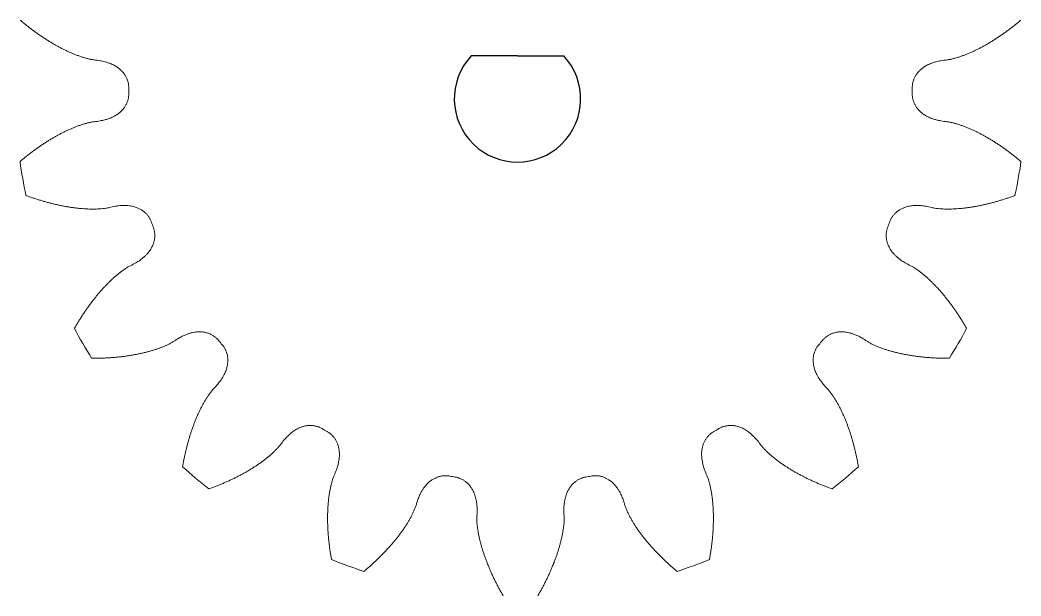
# Model space of a CAD drawing. Header units: millimetres. Extents: x -258 to 255, y -29 to 158.
# Drawn here: x 43.65 to 83.25, y 80.72 to 103.5 of the extents above; entities that cross this region are included whole.
import ezdxf

# ---------------------------------------------------------------- set-up
doc = ezdxf.new("R2010")
doc.units = ezdxf.units.MM
doc.linetypes.add('K5LT_BASIC', pattern=[0])
doc.layers.get('0').update_dxf_attribs({"lineweight": 25, "true_color": 0xffffff})
doc.layers.add('Системный слой', color=7, linetype='Continuous', true_color=0xffffff)

msp = doc.modelspace()

# ---------------------------------------------------------------- linework, layer by layer
for q in [(61.497, 102.084), (65.163, 102.084)]:
    msp.add_line((63.33, 102.084), q)
msp.add_arc((63.33, 100.384), 2.5, 137.1564, 42.8436)
at = {"layer": 'Системный слой', "color": 0, "linetype": 'K5LT_BASIC', "lineweight": 9}
for radius, start, end in [(15.5, 179.5903, 180.4097), (15.5, 359.5903, 0.4097), (20, 188.0472, 191.9528), (20, 348.0472, 351.9528), (15.5, 199.5903, 200.4097), (15.5, 339.5903, 340.4097), (20, 208.0472, 211.9528), (20, 328.0472, 331.9528), (15.5, 219.5903, 220.4097), (15.5, 319.5903, 320.4097), (15.5, 239.5903, 240.4097), (15.5, 299.5903, 300.4097), (20, 228.0472, 231.9528), (20, 308.0472, 311.9528), (15.5, 259.5903, 260.4097), (15.5, 279.5903, 280.4097), (20, 248.0472, 251.9528), (20, 288.0472, 291.9528)]:
    msp.add_arc((63.449, 100.705), radius, start, end, dxfattribs=at)
for points in [[(46.576, 101.928), (46.534, 101.933), (46.491, 101.94), (46.449, 101.948), (46.407, 101.956), (46.364, 101.967), (46.322, 101.977), (46.28, 101.988), (46.238, 101.999), (46.196, 102.012), (46.154, 102.024), (46.112, 102.038), (46.07, 102.051), (46.028, 102.065), (45.987, 102.08), (45.945, 102.095), (45.903, 102.111), (45.861, 102.127), (45.82, 102.143), (45.778, 102.16), (45.737, 102.177), (45.695, 102.194), (45.654, 102.212), (45.612, 102.23), (45.571, 102.249), (45.53, 102.268), (45.488, 102.287), (45.447, 102.307), (45.406, 102.327), (45.365, 102.347), (45.324, 102.368), (45.283, 102.389), (45.242, 102.411), (45.201, 102.432), (45.16, 102.454), (45.119, 102.477), (45.078, 102.499), (45.037, 102.522), (44.996, 102.545), (44.956, 102.569), (44.915, 102.593), (44.875, 102.617), (44.834, 102.641), (44.794, 102.666), (44.753, 102.691), (44.713, 102.717), (44.673, 102.742), (44.632, 102.768), (44.592, 102.794), (44.552, 102.821), (44.512, 102.847), (44.472, 102.875), (44.432, 102.902), (44.392, 102.929), (44.352, 102.957), (44.312, 102.985), (44.273, 103.014), (44.233, 103.043), (44.194, 103.071), (44.154, 103.101), (44.115, 103.13), (44.075, 103.16), (44.036, 103.19), (43.997, 103.22), (43.957, 103.251), (43.918, 103.282), (43.879, 103.313), (43.84, 103.344), (43.801, 103.376), (43.762, 103.408), (43.724, 103.44), (43.685, 103.472), (43.646, 103.505)], [(80.322, 101.928), (80.365, 101.933), (80.408, 101.94), (80.45, 101.948), (80.492, 101.956), (80.534, 101.967), (80.576, 101.977), (80.619, 101.988), (80.661, 101.999), (80.703, 102.012), (80.745, 102.024), (80.787, 102.038), (80.828, 102.051), (80.87, 102.065), (80.912, 102.08), (80.954, 102.095), (80.996, 102.111), (81.037, 102.127), (81.079, 102.143), (81.121, 102.16), (81.162, 102.177), (81.203, 102.194), (81.245, 102.212), (81.286, 102.23), (81.328, 102.249), (81.369, 102.268), (81.41, 102.287), (81.452, 102.307), (81.493, 102.327), (81.534, 102.347), (81.575, 102.368), (81.616, 102.389), (81.657, 102.411), (81.698, 102.432), (81.739, 102.454), (81.78, 102.477), (81.821, 102.499), (81.862, 102.522), (81.902, 102.545), (81.943, 102.569), (81.984, 102.593), (82.024, 102.617), (82.064, 102.641), (82.105, 102.666), (82.145, 102.691), (82.186, 102.717), (82.226, 102.742), (82.266, 102.768), (82.306, 102.794), (82.347, 102.821), (82.387, 102.847), (82.427, 102.875), (82.467, 102.902), (82.507, 102.929), (82.546, 102.957), (82.586, 102.985), (82.626, 103.014), (82.665, 103.043), (82.705, 103.071), (82.745, 103.101), (82.784, 103.13), (82.824, 103.16), (82.863, 103.19), (82.902, 103.22), (82.941, 103.251), (82.981, 103.282), (83.019, 103.313), (83.059, 103.344), (83.098, 103.376), (83.136, 103.408), (83.175, 103.44), (83.214, 103.472), (83.252, 103.505)], [(46.576, 101.928), (46.657, 101.921), (46.738, 101.91), (46.817, 101.896), (46.877, 101.885), (46.937, 101.872), (46.996, 101.856), (47.043, 101.844), (47.09, 101.83), (47.136, 101.814), (47.174, 101.801), (47.212, 101.786), (47.249, 101.77), (47.28, 101.757), (47.312, 101.742), (47.343, 101.727), (47.37, 101.713), (47.397, 101.698), (47.423, 101.682), (47.447, 101.668), (47.47, 101.654), (47.493, 101.638), (47.514, 101.624), (47.534, 101.609), (47.554, 101.593), (47.573, 101.579), (47.591, 101.564), (47.609, 101.548), (47.625, 101.534), (47.642, 101.518), (47.657, 101.503), (47.672, 101.488), (47.687, 101.472), (47.701, 101.457), (47.715, 101.442), (47.728, 101.426), (47.74, 101.41), (47.753, 101.395), (47.764, 101.379), (47.776, 101.363), (47.787, 101.347), (47.797, 101.331), (47.807, 101.315), (47.817, 101.299), (47.827, 101.283), (47.835, 101.267), (47.844, 101.251), (47.852, 101.235), (47.86, 101.218), (47.868, 101.202), (47.875, 101.186), (47.882, 101.169), (47.888, 101.153), (47.895, 101.136), (47.9, 101.119), (47.906, 101.103), (47.911, 101.086), (47.916, 101.069), (47.92, 101.053), (47.925, 101.036), (47.928, 101.019), (47.932, 101.002), (47.935, 100.985), (47.938, 100.968), (47.941, 100.952), (47.943, 100.935), (47.945, 100.918), (47.947, 100.901), (47.948, 100.884), (47.949, 100.867), (47.95, 100.85), (47.95, 100.833), (47.95, 100.816)], [(80.322, 101.928), (80.241, 101.921), (80.161, 101.91), (80.081, 101.896), (80.021, 101.885), (79.961, 101.872), (79.902, 101.856), (79.856, 101.844), (79.809, 101.83), (79.763, 101.814), (79.725, 101.801), (79.687, 101.786), (79.65, 101.77), (79.618, 101.757), (79.587, 101.742), (79.556, 101.727), (79.529, 101.713), (79.502, 101.698), (79.476, 101.682), (79.452, 101.668), (79.429, 101.654), (79.406, 101.638), (79.385, 101.624), (79.364, 101.609), (79.345, 101.593), (79.326, 101.579), (79.308, 101.564), (79.29, 101.548), (79.273, 101.534), (79.257, 101.518), (79.241, 101.503), (79.226, 101.488), (79.212, 101.472), (79.198, 101.457), (79.184, 101.442), (79.171, 101.426), (79.158, 101.41), (79.146, 101.395), (79.134, 101.379), (79.123, 101.363), (79.112, 101.347), (79.101, 101.331), (79.091, 101.315), (79.082, 101.299), (79.072, 101.283), (79.063, 101.267), (79.055, 101.251), (79.046, 101.235), (79.039, 101.218), (79.031, 101.202), (79.024, 101.186), (79.017, 101.169), (79.01, 101.153), (79.004, 101.136), (78.998, 101.119), (78.993, 101.103), (78.988, 101.086), (78.983, 101.069), (78.978, 101.053), (78.974, 101.036), (78.97, 101.019), (78.967, 101.002), (78.963, 100.985), (78.961, 100.968), (78.958, 100.952), (78.956, 100.935), (78.954, 100.918), (78.952, 100.901), (78.951, 100.884), (78.95, 100.867), (78.949, 100.85), (78.949, 100.833), (78.949, 100.816)], [(46.576, 99.482), (46.657, 99.489), (46.738, 99.499), (46.817, 99.514), (46.877, 99.525), (46.937, 99.538), (46.996, 99.554), (47.043, 99.566), (47.09, 99.58), (47.136, 99.596), (47.174, 99.609), (47.212, 99.623), (47.249, 99.639), (47.28, 99.653), (47.312, 99.667), (47.343, 99.683), (47.37, 99.697), (47.397, 99.712), (47.423, 99.727), (47.447, 99.741), (47.47, 99.756), (47.493, 99.772), (47.514, 99.786), (47.534, 99.801), (47.554, 99.816), (47.573, 99.831), (47.591, 99.846), (47.609, 99.862), (47.625, 99.876), (47.642, 99.891), (47.657, 99.907), (47.672, 99.922), (47.687, 99.937), (47.701, 99.953), (47.715, 99.968), (47.728, 99.984), (47.74, 100), (47.753, 100.015), (47.764, 100.031), (47.776, 100.047), (47.787, 100.062), (47.797, 100.078), (47.807, 100.094), (47.817, 100.11), (47.827, 100.126), (47.835, 100.143), (47.844, 100.159), (47.852, 100.175), (47.86, 100.191), (47.868, 100.208), (47.875, 100.224), (47.882, 100.241), (47.888, 100.257), (47.895, 100.274), (47.9, 100.29), (47.906, 100.307), (47.911, 100.324), (47.916, 100.34), (47.92, 100.357), (47.925, 100.374), (47.928, 100.391), (47.932, 100.407), (47.935, 100.424), (47.938, 100.441), (47.941, 100.458), (47.943, 100.475), (47.945, 100.492), (47.947, 100.509), (47.948, 100.526), (47.949, 100.543), (47.95, 100.56), (47.95, 100.577), (47.95, 100.594)], [(80.322, 99.482), (80.241, 99.489), (80.161, 99.499), (80.081, 99.514), (80.021, 99.525), (79.961, 99.538), (79.902, 99.554), (79.856, 99.566), (79.809, 99.58), (79.763, 99.596), (79.725, 99.609), (79.687, 99.623), (79.65, 99.639), (79.618, 99.653), (79.587, 99.667), (79.556, 99.683), (79.529, 99.697), (79.502, 99.712), (79.476, 99.727), (79.452, 99.741), (79.429, 99.756), (79.406, 99.772), (79.385, 99.786), (79.364, 99.801), (79.345, 99.816), (79.326, 99.831), (79.308, 99.846), (79.29, 99.862), (79.273, 99.876), (79.257, 99.891), (79.241, 99.907), (79.226, 99.922), (79.212, 99.937), (79.198, 99.953), (79.184, 99.968), (79.171, 99.984), (79.158, 100), (79.146, 100.015), (79.134, 100.031), (79.123, 100.047), (79.112, 100.062), (79.101, 100.078), (79.091, 100.094), (79.082, 100.11), (79.072, 100.126), (79.063, 100.143), (79.055, 100.159), (79.046, 100.175), (79.039, 100.191), (79.031, 100.208), (79.024, 100.224), (79.017, 100.241), (79.01, 100.257), (79.004, 100.274), (78.998, 100.29), (78.993, 100.307), (78.988, 100.324), (78.983, 100.34), (78.978, 100.357), (78.974, 100.374), (78.97, 100.391), (78.967, 100.407), (78.963, 100.424), (78.961, 100.441), (78.958, 100.458), (78.956, 100.475), (78.954, 100.492), (78.952, 100.509), (78.951, 100.526), (78.95, 100.543), (78.949, 100.56), (78.949, 100.577), (78.949, 100.594)], [(46.576, 99.482), (46.534, 99.476), (46.491, 99.47), (46.449, 99.462), (46.407, 99.453), (46.364, 99.443), (46.322, 99.433), (46.28, 99.422), (46.238, 99.41), (46.196, 99.398), (46.154, 99.386), (46.112, 99.372), (46.07, 99.358), (46.028, 99.344), (45.987, 99.33), (45.945, 99.314), (45.903, 99.299), (45.861, 99.283), (45.82, 99.267), (45.778, 99.25), (45.737, 99.233), (45.695, 99.215), (45.654, 99.198), (45.612, 99.179), (45.571, 99.161), (45.53, 99.142), (45.488, 99.122), (45.447, 99.103), (45.406, 99.083), (45.365, 99.062), (45.324, 99.042), (45.283, 99.021), (45.242, 98.999), (45.201, 98.977), (45.16, 98.956), (45.119, 98.933), (45.078, 98.911), (45.037, 98.888), (44.996, 98.864), (44.956, 98.841), (44.915, 98.817), (44.875, 98.793), (44.834, 98.768), (44.794, 98.744), (44.753, 98.719), (44.713, 98.693), (44.673, 98.668), (44.632, 98.642), (44.592, 98.616), (44.552, 98.589), (44.512, 98.562), (44.472, 98.535), (44.432, 98.508), (44.392, 98.48), (44.352, 98.452), (44.312, 98.424), (44.273, 98.396), (44.233, 98.367), (44.194, 98.338), (44.154, 98.309), (44.115, 98.28), (44.075, 98.25), (44.036, 98.22), (43.997, 98.189), (43.957, 98.159), (43.918, 98.128), (43.879, 98.097), (43.84, 98.066), (43.801, 98.034), (43.762, 98.002), (43.724, 97.97), (43.685, 97.938), (43.646, 97.905)], [(80.322, 99.482), (80.365, 99.476), (80.408, 99.47), (80.45, 99.462), (80.492, 99.453), (80.534, 99.443), (80.576, 99.433), (80.619, 99.422), (80.661, 99.41), (80.703, 99.398), (80.745, 99.386), (80.787, 99.372), (80.828, 99.358), (80.87, 99.344), (80.912, 99.33), (80.954, 99.314), (80.996, 99.299), (81.037, 99.283), (81.079, 99.267), (81.121, 99.25), (81.162, 99.233), (81.203, 99.215), (81.245, 99.198), (81.286, 99.179), (81.328, 99.161), (81.369, 99.142), (81.41, 99.122), (81.452, 99.103), (81.493, 99.083), (81.534, 99.062), (81.575, 99.042), (81.616, 99.021), (81.657, 98.999), (81.698, 98.977), (81.739, 98.956), (81.78, 98.933), (81.821, 98.911), (81.862, 98.888), (81.902, 98.864), (81.943, 98.841), (81.984, 98.817), (82.024, 98.793), (82.064, 98.768), (82.105, 98.744), (82.145, 98.719), (82.186, 98.693), (82.226, 98.668), (82.266, 98.642), (82.306, 98.616), (82.347, 98.589), (82.387, 98.562), (82.427, 98.535), (82.467, 98.508), (82.507, 98.48), (82.546, 98.452), (82.586, 98.424), (82.626, 98.396), (82.665, 98.367), (82.705, 98.338), (82.745, 98.309), (82.784, 98.28), (82.824, 98.25), (82.863, 98.22), (82.902, 98.189), (82.941, 98.159), (82.981, 98.128), (83.019, 98.097), (83.059, 98.066), (83.098, 98.034), (83.136, 98.002), (83.175, 97.97), (83.214, 97.938), (83.252, 97.905)], [(47.176, 96.083), (47.134, 96.074), (47.091, 96.066), (47.049, 96.059), (47.006, 96.052), (46.963, 96.047), (46.92, 96.043), (46.877, 96.038), (46.833, 96.035), (46.79, 96.032), (46.746, 96.029), (46.702, 96.028), (46.658, 96.026), (46.614, 96.025), (46.569, 96.025), (46.525, 96.025), (46.48, 96.025), (46.436, 96.025), (46.391, 96.027), (46.346, 96.028), (46.301, 96.03), (46.257, 96.032), (46.211, 96.035), (46.166, 96.038), (46.121, 96.041), (46.076, 96.045), (46.03, 96.049), (45.985, 96.053), (45.939, 96.058), (45.894, 96.063), (45.848, 96.069), (45.802, 96.074), (45.756, 96.08), (45.71, 96.087), (45.664, 96.093), (45.618, 96.1), (45.572, 96.108), (45.526, 96.115), (45.48, 96.123), (45.434, 96.131), (45.387, 96.14), (45.341, 96.149), (45.295, 96.158), (45.248, 96.167), (45.201, 96.177), (45.155, 96.187), (45.108, 96.197), (45.062, 96.208), (45.015, 96.219), (44.968, 96.23), (44.921, 96.241), (44.875, 96.253), (44.827, 96.265), (44.781, 96.277), (44.734, 96.29), (44.687, 96.303), (44.64, 96.316), (44.593, 96.329), (44.545, 96.343), (44.498, 96.357), (44.451, 96.371), (44.404, 96.386), (44.357, 96.4), (44.309, 96.415), (44.262, 96.431), (44.215, 96.446), (44.168, 96.462), (44.12, 96.478), (44.073, 96.495), (44.025, 96.511), (43.978, 96.528), (43.93, 96.545), (43.883, 96.563)], [(79.723, 96.083), (79.765, 96.074), (79.807, 96.066), (79.85, 96.059), (79.892, 96.052), (79.936, 96.047), (79.979, 96.043), (80.022, 96.038), (80.066, 96.035), (80.109, 96.032), (80.153, 96.029), (80.197, 96.028), (80.241, 96.026), (80.285, 96.025), (80.329, 96.025), (80.374, 96.025), (80.418, 96.025), (80.463, 96.025), (80.507, 96.027), (80.552, 96.028), (80.597, 96.03), (80.642, 96.032), (80.687, 96.035), (80.733, 96.038), (80.778, 96.041), (80.823, 96.045), (80.869, 96.049), (80.914, 96.053), (80.96, 96.058), (81.005, 96.063), (81.051, 96.069), (81.097, 96.074), (81.143, 96.08), (81.188, 96.087), (81.234, 96.093), (81.28, 96.1), (81.326, 96.108), (81.373, 96.115), (81.419, 96.123), (81.465, 96.131), (81.511, 96.14), (81.558, 96.149), (81.604, 96.158), (81.651, 96.167), (81.697, 96.177), (81.744, 96.187), (81.791, 96.197), (81.837, 96.208), (81.884, 96.219), (81.931, 96.23), (81.978, 96.241), (82.024, 96.253), (82.071, 96.265), (82.118, 96.277), (82.165, 96.29), (82.212, 96.303), (82.259, 96.316), (82.306, 96.329), (82.353, 96.343), (82.401, 96.357), (82.448, 96.371), (82.495, 96.386), (82.542, 96.4), (82.589, 96.415), (82.637, 96.431), (82.684, 96.446), (82.731, 96.462), (82.779, 96.478), (82.826, 96.495), (82.873, 96.511), (82.921, 96.528), (82.968, 96.545), (83.016, 96.563)], [(47.176, 96.083), (47.254, 96.105), (47.333, 96.122), (47.413, 96.135), (47.473, 96.146), (47.534, 96.154), (47.595, 96.16), (47.643, 96.164), (47.692, 96.167), (47.74, 96.167), (47.781, 96.168), (47.821, 96.167), (47.861, 96.165), (47.896, 96.163), (47.93, 96.16), (47.965, 96.156), (47.995, 96.152), (48.025, 96.148), (48.055, 96.142), (48.082, 96.137), (48.109, 96.131), (48.136, 96.124), (48.161, 96.118), (48.185, 96.111), (48.209, 96.103), (48.231, 96.096), (48.254, 96.088), (48.276, 96.08), (48.296, 96.071), (48.317, 96.063), (48.337, 96.053), (48.356, 96.045), (48.375, 96.035), (48.394, 96.025), (48.412, 96.016), (48.429, 96.005), (48.447, 95.995), (48.463, 95.985), (48.48, 95.974), (48.496, 95.963), (48.512, 95.952), (48.527, 95.94), (48.542, 95.929), (48.557, 95.917), (48.571, 95.905), (48.585, 95.893), (48.598, 95.881), (48.612, 95.868), (48.625, 95.856), (48.637, 95.843), (48.65, 95.83), (48.662, 95.817), (48.674, 95.804), (48.685, 95.79), (48.696, 95.776), (48.707, 95.763), (48.718, 95.749), (48.728, 95.735), (48.738, 95.721), (48.748, 95.706), (48.757, 95.692), (48.766, 95.677), (48.775, 95.662), (48.783, 95.647), (48.792, 95.632), (48.8, 95.617), (48.807, 95.602), (48.815, 95.587), (48.822, 95.571), (48.828, 95.555), (48.835, 95.54), (48.841, 95.524), (48.847, 95.508)], [(79.723, 96.083), (79.645, 96.105), (79.566, 96.122), (79.486, 96.135), (79.426, 96.146), (79.365, 96.154), (79.304, 96.16), (79.256, 96.164), (79.207, 96.167), (79.158, 96.167), (79.118, 96.168), (79.078, 96.167), (79.037, 96.165), (79.003, 96.163), (78.968, 96.16), (78.934, 96.156), (78.904, 96.152), (78.873, 96.148), (78.843, 96.142), (78.816, 96.137), (78.789, 96.131), (78.763, 96.124), (78.738, 96.118), (78.714, 96.111), (78.69, 96.103), (78.667, 96.096), (78.645, 96.088), (78.623, 96.08), (78.602, 96.071), (78.582, 96.063), (78.562, 96.053), (78.543, 96.045), (78.524, 96.035), (78.505, 96.025), (78.487, 96.016), (78.469, 96.005), (78.452, 95.995), (78.435, 95.985), (78.419, 95.974), (78.403, 95.963), (78.387, 95.952), (78.372, 95.94), (78.357, 95.929), (78.342, 95.917), (78.328, 95.905), (78.314, 95.893), (78.3, 95.881), (78.287, 95.868), (78.274, 95.856), (78.261, 95.843), (78.249, 95.83), (78.237, 95.817), (78.225, 95.804), (78.214, 95.79), (78.203, 95.776), (78.192, 95.763), (78.181, 95.749), (78.171, 95.735), (78.161, 95.721), (78.151, 95.706), (78.142, 95.692), (78.133, 95.677), (78.124, 95.662), (78.115, 95.647), (78.107, 95.632), (78.099, 95.617), (78.092, 95.602), (78.084, 95.587), (78.077, 95.571), (78.071, 95.555), (78.064, 95.54), (78.058, 95.524), (78.052, 95.508)], [(48.012, 93.785), (48.086, 93.819), (48.158, 93.856), (48.228, 93.897), (48.28, 93.928), (48.332, 93.961), (48.382, 93.996), (48.422, 94.023), (48.461, 94.052), (48.499, 94.083), (48.53, 94.109), (48.561, 94.135), (48.59, 94.163), (48.615, 94.186), (48.64, 94.211), (48.664, 94.236), (48.684, 94.258), (48.705, 94.281), (48.724, 94.305), (48.741, 94.326), (48.758, 94.348), (48.774, 94.371), (48.789, 94.391), (48.803, 94.412), (48.817, 94.434), (48.829, 94.454), (48.841, 94.474), (48.852, 94.495), (48.863, 94.514), (48.873, 94.534), (48.883, 94.554), (48.892, 94.573), (48.9, 94.593), (48.908, 94.612), (48.916, 94.631), (48.923, 94.65), (48.929, 94.669), (48.935, 94.688), (48.941, 94.707), (48.946, 94.726), (48.951, 94.744), (48.956, 94.763), (48.959, 94.781), (48.963, 94.8), (48.967, 94.818), (48.969, 94.836), (48.972, 94.854), (48.974, 94.872), (48.976, 94.891), (48.978, 94.908), (48.979, 94.926), (48.979, 94.944), (48.98, 94.962), (48.98, 94.98), (48.98, 94.997), (48.979, 95.015), (48.979, 95.032), (48.977, 95.05), (48.976, 95.067), (48.974, 95.084), (48.972, 95.101), (48.97, 95.118), (48.967, 95.135), (48.964, 95.152), (48.96, 95.169), (48.957, 95.186), (48.953, 95.202), (48.948, 95.219), (48.944, 95.235), (48.939, 95.251), (48.934, 95.268), (48.928, 95.284), (48.922, 95.3)], [(78.886, 93.785), (78.813, 93.819), (78.741, 93.856), (78.671, 93.897), (78.618, 93.928), (78.566, 93.961), (78.516, 93.996), (78.477, 94.023), (78.437, 94.052), (78.4, 94.083), (78.369, 94.109), (78.338, 94.135), (78.309, 94.163), (78.283, 94.186), (78.259, 94.211), (78.235, 94.236), (78.214, 94.258), (78.194, 94.281), (78.175, 94.305), (78.157, 94.326), (78.14, 94.348), (78.124, 94.371), (78.11, 94.391), (78.095, 94.412), (78.082, 94.434), (78.07, 94.454), (78.058, 94.474), (78.046, 94.495), (78.036, 94.514), (78.026, 94.534), (78.016, 94.554), (78.007, 94.573), (77.999, 94.593), (77.991, 94.612), (77.983, 94.631), (77.976, 94.65), (77.97, 94.669), (77.963, 94.688), (77.958, 94.707), (77.953, 94.726), (77.948, 94.744), (77.943, 94.763), (77.939, 94.781), (77.936, 94.8), (77.932, 94.818), (77.929, 94.836), (77.927, 94.854), (77.925, 94.872), (77.923, 94.891), (77.921, 94.908), (77.92, 94.926), (77.919, 94.944), (77.919, 94.962), (77.919, 94.98), (77.919, 94.997), (77.919, 95.015), (77.92, 95.032), (77.921, 95.05), (77.923, 95.067), (77.925, 95.084), (77.927, 95.101), (77.929, 95.118), (77.932, 95.135), (77.935, 95.152), (77.938, 95.169), (77.942, 95.186), (77.946, 95.202), (77.95, 95.219), (77.955, 95.235), (77.96, 95.251), (77.965, 95.268), (77.97, 95.284), (77.976, 95.3)], [(48.012, 93.785), (47.974, 93.765), (47.936, 93.744), (47.9, 93.722), (47.862, 93.7), (47.826, 93.676), (47.79, 93.652), (47.754, 93.627), (47.719, 93.602), (47.684, 93.576), (47.648, 93.55), (47.613, 93.523), (47.579, 93.496), (47.544, 93.468), (47.51, 93.44), (47.476, 93.411), (47.442, 93.383), (47.408, 93.353), (47.375, 93.324), (47.341, 93.294), (47.308, 93.264), (47.275, 93.233), (47.242, 93.202), (47.21, 93.171), (47.177, 93.139), (47.145, 93.107), (47.113, 93.075), (47.081, 93.042), (47.049, 93.009), (47.017, 92.976), (46.986, 92.943), (46.954, 92.909), (46.923, 92.875), (46.892, 92.84), (46.861, 92.806), (46.83, 92.771), (46.8, 92.735), (46.769, 92.7), (46.739, 92.664), (46.709, 92.628), (46.679, 92.592), (46.649, 92.555), (46.619, 92.518), (46.59, 92.481), (46.56, 92.444), (46.531, 92.406), (46.502, 92.369), (46.473, 92.33), (46.444, 92.292), (46.415, 92.253), (46.387, 92.215), (46.359, 92.175), (46.33, 92.136), (46.302, 92.097), (46.274, 92.057), (46.247, 92.017), (46.219, 91.976), (46.192, 91.936), (46.164, 91.895), (46.137, 91.854), (46.11, 91.813), (46.083, 91.771), (46.057, 91.73), (46.03, 91.688), (46.004, 91.646), (45.977, 91.603), (45.951, 91.561), (45.925, 91.518), (45.9, 91.475), (45.874, 91.432), (45.848, 91.388), (45.823, 91.345), (45.798, 91.301)], [(78.886, 93.785), (78.925, 93.765), (78.962, 93.744), (78.999, 93.722), (79.036, 93.7), (79.073, 93.676), (79.108, 93.652), (79.144, 93.627), (79.18, 93.602), (79.215, 93.576), (79.25, 93.55), (79.285, 93.523), (79.32, 93.496), (79.354, 93.468), (79.389, 93.44), (79.423, 93.411), (79.457, 93.383), (79.49, 93.353), (79.524, 93.324), (79.557, 93.294), (79.59, 93.264), (79.623, 93.233), (79.656, 93.202), (79.689, 93.171), (79.721, 93.139), (79.754, 93.107), (79.786, 93.075), (79.818, 93.042), (79.85, 93.009), (79.882, 92.976), (79.913, 92.943), (79.945, 92.909), (79.976, 92.875), (80.007, 92.84), (80.038, 92.806), (80.069, 92.771), (80.099, 92.735), (80.13, 92.7), (80.16, 92.664), (80.19, 92.628), (80.22, 92.592), (80.25, 92.555), (80.279, 92.518), (80.309, 92.481), (80.339, 92.444), (80.368, 92.406), (80.397, 92.369), (80.426, 92.33), (80.455, 92.292), (80.483, 92.253), (80.512, 92.215), (80.54, 92.175), (80.568, 92.136), (80.597, 92.097), (80.624, 92.057), (80.652, 92.017), (80.68, 91.976), (80.707, 91.936), (80.735, 91.895), (80.762, 91.854), (80.789, 91.813), (80.816, 91.771), (80.842, 91.73), (80.869, 91.688), (80.895, 91.646), (80.921, 91.603), (80.947, 91.561), (80.973, 91.518), (80.999, 91.475), (81.025, 91.432), (81.05, 91.388), (81.076, 91.345), (81.101, 91.301)], [(49.738, 90.796), (49.804, 90.843), (49.873, 90.886), (49.943, 90.926), (49.996, 90.956), (50.05, 90.985), (50.105, 91.011), (50.149, 91.032), (50.194, 91.051), (50.24, 91.068), (50.277, 91.083), (50.315, 91.096), (50.354, 91.108), (50.387, 91.118), (50.421, 91.127), (50.454, 91.134), (50.484, 91.141), (50.514, 91.147), (50.544, 91.152), (50.571, 91.157), (50.599, 91.16), (50.626, 91.163), (50.651, 91.166), (50.677, 91.167), (50.702, 91.168), (50.725, 91.169), (50.749, 91.169), (50.773, 91.169), (50.795, 91.168), (50.817, 91.167), (50.839, 91.165), (50.86, 91.163), (50.881, 91.161), (50.902, 91.158), (50.922, 91.155), (50.942, 91.152), (50.962, 91.148), (50.982, 91.144), (51.001, 91.139), (51.02, 91.134), (51.038, 91.129), (51.056, 91.124), (51.075, 91.118), (51.092, 91.112), (51.11, 91.106), (51.127, 91.099), (51.144, 91.092), (51.161, 91.085), (51.177, 91.078), (51.194, 91.07), (51.21, 91.062), (51.226, 91.054), (51.241, 91.046), (51.257, 91.037), (51.272, 91.028), (51.287, 91.019), (51.301, 91.009), (51.316, 90.999), (51.33, 90.99), (51.344, 90.979), (51.358, 90.969), (51.371, 90.958), (51.385, 90.948), (51.398, 90.936), (51.411, 90.925), (51.423, 90.914), (51.435, 90.902), (51.448, 90.89), (51.46, 90.878), (51.471, 90.865), (51.483, 90.853), (51.494, 90.84), (51.505, 90.827)], [(77.161, 90.796), (77.095, 90.843), (77.026, 90.886), (76.956, 90.926), (76.903, 90.956), (76.849, 90.985), (76.793, 91.011), (76.749, 91.032), (76.705, 91.051), (76.659, 91.068), (76.622, 91.083), (76.583, 91.096), (76.545, 91.108), (76.512, 91.118), (76.478, 91.127), (76.444, 91.134), (76.415, 91.141), (76.385, 91.147), (76.355, 91.152), (76.327, 91.157), (76.3, 91.16), (76.273, 91.163), (76.247, 91.166), (76.222, 91.167), (76.197, 91.168), (76.173, 91.169), (76.15, 91.169), (76.126, 91.169), (76.104, 91.168), (76.082, 91.167), (76.06, 91.165), (76.038, 91.163), (76.017, 91.161), (75.996, 91.158), (75.976, 91.155), (75.956, 91.152), (75.936, 91.148), (75.917, 91.144), (75.898, 91.139), (75.879, 91.134), (75.861, 91.129), (75.842, 91.124), (75.824, 91.118), (75.807, 91.112), (75.789, 91.106), (75.772, 91.099), (75.755, 91.092), (75.738, 91.085), (75.721, 91.078), (75.705, 91.07), (75.689, 91.062), (75.673, 91.054), (75.658, 91.046), (75.642, 91.037), (75.627, 91.028), (75.612, 91.019), (75.597, 91.009), (75.583, 90.999), (75.569, 90.99), (75.555, 90.979), (75.541, 90.969), (75.527, 90.958), (75.514, 90.948), (75.501, 90.936), (75.488, 90.925), (75.476, 90.914), (75.463, 90.902), (75.451, 90.89), (75.439, 90.878), (75.428, 90.865), (75.416, 90.853), (75.405, 90.84), (75.394, 90.827)], [(49.738, 90.796), (49.702, 90.773), (49.665, 90.751), (49.627, 90.73), (49.589, 90.709), (49.551, 90.689), (49.512, 90.67), (49.472, 90.651), (49.433, 90.633), (49.393, 90.616), (49.352, 90.598), (49.312, 90.582), (49.271, 90.565), (49.23, 90.549), (49.188, 90.533), (49.146, 90.518), (49.105, 90.503), (49.062, 90.489), (49.02, 90.475), (48.977, 90.46), (48.935, 90.447), (48.892, 90.434), (48.848, 90.421), (48.805, 90.408), (48.761, 90.396), (48.717, 90.384), (48.673, 90.372), (48.629, 90.361), (48.585, 90.349), (48.54, 90.339), (48.495, 90.328), (48.45, 90.318), (48.405, 90.308), (48.36, 90.298), (48.314, 90.289), (48.269, 90.279), (48.223, 90.271), (48.177, 90.262), (48.131, 90.253), (48.084, 90.246), (48.038, 90.238), (47.991, 90.23), (47.945, 90.223), (47.898, 90.216), (47.851, 90.209), (47.803, 90.202), (47.756, 90.196), (47.709, 90.19), (47.661, 90.184), (47.613, 90.179), (47.565, 90.173), (47.517, 90.169), (47.469, 90.164), (47.421, 90.159), (47.372, 90.155), (47.324, 90.151), (47.275, 90.147), (47.226, 90.144), (47.177, 90.14), (47.128, 90.137), (47.079, 90.135), (47.03, 90.132), (46.98, 90.13), (46.931, 90.128), (46.881, 90.126), (46.831, 90.124), (46.781, 90.123), (46.731, 90.122), (46.681, 90.121), (46.631, 90.121), (46.581, 90.12), (46.53, 90.12), (46.48, 90.12)], [(77.161, 90.796), (77.197, 90.773), (77.234, 90.751), (77.272, 90.73), (77.309, 90.709), (77.348, 90.689), (77.387, 90.67), (77.426, 90.651), (77.466, 90.633), (77.506, 90.616), (77.546, 90.598), (77.587, 90.582), (77.628, 90.565), (77.669, 90.549), (77.711, 90.533), (77.752, 90.518), (77.794, 90.503), (77.836, 90.489), (77.879, 90.475), (77.921, 90.46), (77.964, 90.447), (78.007, 90.434), (78.051, 90.421), (78.094, 90.408), (78.138, 90.396), (78.182, 90.384), (78.226, 90.372), (78.27, 90.361), (78.314, 90.349), (78.359, 90.339), (78.404, 90.328), (78.449, 90.318), (78.494, 90.308), (78.539, 90.298), (78.585, 90.289), (78.63, 90.279), (78.676, 90.271), (78.722, 90.262), (78.768, 90.253), (78.814, 90.246), (78.861, 90.238), (78.907, 90.23), (78.954, 90.223), (79.001, 90.216), (79.048, 90.209), (79.095, 90.202), (79.143, 90.196), (79.19, 90.19), (79.238, 90.184), (79.286, 90.179), (79.333, 90.173), (79.381, 90.169), (79.43, 90.164), (79.478, 90.159), (79.526, 90.155), (79.575, 90.151), (79.624, 90.147), (79.672, 90.144), (79.721, 90.14), (79.771, 90.137), (79.82, 90.135), (79.869, 90.132), (79.918, 90.13), (79.968, 90.128), (80.018, 90.126), (80.067, 90.124), (80.117, 90.123), (80.167, 90.122), (80.218, 90.121), (80.268, 90.121), (80.318, 90.12), (80.369, 90.12), (80.419, 90.12)], [(51.31, 88.922), (51.368, 88.98), (51.422, 89.039), (51.474, 89.102), (51.513, 89.149), (51.551, 89.197), (51.586, 89.247), (51.614, 89.287), (51.64, 89.327), (51.665, 89.369), (51.686, 89.404), (51.706, 89.439), (51.724, 89.475), (51.74, 89.506), (51.754, 89.537), (51.768, 89.569), (51.78, 89.597), (51.791, 89.626), (51.801, 89.655), (51.81, 89.681), (51.818, 89.707), (51.826, 89.733), (51.833, 89.758), (51.839, 89.782), (51.844, 89.807), (51.849, 89.83), (51.853, 89.853), (51.857, 89.877), (51.86, 89.899), (51.863, 89.921), (51.865, 89.943), (51.867, 89.964), (51.868, 89.985), (51.869, 90.006), (51.869, 90.027), (51.87, 90.047), (51.869, 90.067), (51.868, 90.087), (51.867, 90.106), (51.866, 90.126), (51.864, 90.145), (51.862, 90.164), (51.859, 90.183), (51.857, 90.201), (51.853, 90.22), (51.85, 90.238), (51.846, 90.256), (51.842, 90.273), (51.837, 90.291), (51.833, 90.308), (51.828, 90.326), (51.822, 90.343), (51.817, 90.359), (51.811, 90.376), (51.805, 90.393), (51.798, 90.409), (51.792, 90.425), (51.784, 90.441), (51.777, 90.457), (51.77, 90.472), (51.762, 90.488), (51.754, 90.503), (51.745, 90.518), (51.736, 90.532), (51.728, 90.547), (51.718, 90.562), (51.709, 90.576), (51.699, 90.59), (51.689, 90.604), (51.679, 90.617), (51.669, 90.631), (51.658, 90.644), (51.647, 90.657)], [(75.589, 88.922), (75.531, 88.98), (75.476, 89.039), (75.425, 89.102), (75.386, 89.149), (75.348, 89.197), (75.313, 89.247), (75.285, 89.287), (75.258, 89.327), (75.233, 89.369), (75.213, 89.404), (75.193, 89.439), (75.175, 89.475), (75.159, 89.506), (75.144, 89.537), (75.131, 89.569), (75.119, 89.597), (75.108, 89.626), (75.098, 89.655), (75.089, 89.681), (75.08, 89.707), (75.073, 89.733), (75.066, 89.758), (75.06, 89.782), (75.055, 89.807), (75.05, 89.83), (75.045, 89.853), (75.042, 89.877), (75.039, 89.899), (75.036, 89.921), (75.034, 89.943), (75.032, 89.964), (75.031, 89.985), (75.03, 90.006), (75.029, 90.027), (75.029, 90.047), (75.03, 90.067), (75.03, 90.087), (75.031, 90.106), (75.033, 90.126), (75.035, 90.145), (75.037, 90.164), (75.04, 90.183), (75.042, 90.201), (75.045, 90.22), (75.049, 90.238), (75.053, 90.256), (75.057, 90.273), (75.061, 90.291), (75.066, 90.308), (75.071, 90.326), (75.076, 90.343), (75.082, 90.359), (75.088, 90.376), (75.094, 90.393), (75.1, 90.409), (75.107, 90.425), (75.114, 90.441), (75.122, 90.457), (75.129, 90.472), (75.137, 90.488), (75.145, 90.503), (75.154, 90.518), (75.162, 90.532), (75.171, 90.547), (75.18, 90.562), (75.19, 90.576), (75.199, 90.59), (75.209, 90.604), (75.22, 90.617), (75.23, 90.631), (75.24, 90.644), (75.252, 90.657)], [(51.31, 88.922), (51.281, 88.891), (51.253, 88.858), (51.226, 88.825), (51.198, 88.791), (51.172, 88.756), (51.147, 88.721), (51.122, 88.686), (51.097, 88.65), (51.073, 88.614), (51.048, 88.577), (51.025, 88.54), (51.002, 88.502), (50.979, 88.465), (50.956, 88.427), (50.934, 88.388), (50.912, 88.349), (50.89, 88.31), (50.869, 88.271), (50.848, 88.232), (50.827, 88.192), (50.806, 88.152), (50.786, 88.111), (50.766, 88.071), (50.746, 88.03), (50.727, 87.989), (50.708, 87.947), (50.689, 87.906), (50.67, 87.864), (50.652, 87.822), (50.634, 87.78), (50.615, 87.737), (50.598, 87.695), (50.58, 87.652), (50.563, 87.608), (50.546, 87.565), (50.53, 87.522), (50.513, 87.478), (50.497, 87.434), (50.481, 87.39), (50.465, 87.345), (50.449, 87.301), (50.434, 87.256), (50.419, 87.211), (50.404, 87.166), (50.39, 87.12), (50.375, 87.075), (50.361, 87.029), (50.347, 86.983), (50.333, 86.937), (50.32, 86.891), (50.307, 86.844), (50.293, 86.798), (50.281, 86.751), (50.268, 86.704), (50.256, 86.657), (50.243, 86.61), (50.232, 86.562), (50.22, 86.515), (50.208, 86.467), (50.197, 86.419), (50.186, 86.371), (50.175, 86.322), (50.165, 86.274), (50.154, 86.225), (50.144, 86.177), (50.134, 86.128), (50.124, 86.079), (50.115, 86.029), (50.106, 85.98), (50.096, 85.93), (50.088, 85.881), (50.079, 85.831)], [(75.589, 88.922), (75.618, 88.891), (75.646, 88.858), (75.673, 88.825), (75.7, 88.791), (75.726, 88.756), (75.752, 88.721), (75.777, 88.686), (75.802, 88.65), (75.826, 88.614), (75.85, 88.577), (75.874, 88.54), (75.897, 88.502), (75.92, 88.465), (75.943, 88.427), (75.965, 88.388), (75.987, 88.349), (76.009, 88.31), (76.03, 88.271), (76.051, 88.232), (76.072, 88.192), (76.092, 88.152), (76.113, 88.111), (76.133, 88.071), (76.152, 88.03), (76.172, 87.989), (76.191, 87.947), (76.21, 87.906), (76.229, 87.864), (76.247, 87.822), (76.265, 87.78), (76.283, 87.737), (76.301, 87.695), (76.318, 87.652), (76.336, 87.608), (76.353, 87.565), (76.369, 87.522), (76.386, 87.478), (76.402, 87.434), (76.418, 87.39), (76.434, 87.345), (76.449, 87.301), (76.465, 87.256), (76.48, 87.211), (76.495, 87.166), (76.509, 87.12), (76.524, 87.075), (76.538, 87.029), (76.552, 86.983), (76.566, 86.937), (76.579, 86.891), (76.592, 86.844), (76.605, 86.798), (76.618, 86.751), (76.631, 86.704), (76.643, 86.657), (76.655, 86.61), (76.667, 86.562), (76.679, 86.515), (76.69, 86.467), (76.702, 86.419), (76.713, 86.371), (76.724, 86.322), (76.734, 86.274), (76.745, 86.225), (76.755, 86.177), (76.765, 86.128), (76.774, 86.079), (76.784, 86.029), (76.793, 85.98), (76.802, 85.93), (76.811, 85.881), (76.82, 85.831)], [(53.954, 86.704), (54, 86.771), (54.05, 86.835), (54.102, 86.897), (54.142, 86.943), (54.183, 86.989), (54.226, 87.032), (54.26, 87.066), (54.295, 87.1), (54.332, 87.131), (54.363, 87.158), (54.394, 87.183), (54.426, 87.207), (54.454, 87.228), (54.482, 87.248), (54.511, 87.267), (54.537, 87.284), (54.563, 87.3), (54.59, 87.315), (54.614, 87.328), (54.638, 87.341), (54.663, 87.353), (54.686, 87.364), (54.709, 87.374), (54.732, 87.384), (54.754, 87.392), (54.776, 87.401), (54.799, 87.408), (54.82, 87.415), (54.841, 87.422), (54.862, 87.428), (54.883, 87.433), (54.904, 87.438), (54.924, 87.442), (54.944, 87.447), (54.964, 87.45), (54.984, 87.453), (55.004, 87.456), (55.023, 87.458), (55.043, 87.46), (55.062, 87.462), (55.081, 87.463), (55.1, 87.464), (55.118, 87.464), (55.137, 87.464), (55.156, 87.464), (55.174, 87.463), (55.192, 87.462), (55.21, 87.461), (55.228, 87.46), (55.246, 87.458), (55.264, 87.455), (55.281, 87.453), (55.298, 87.45), (55.316, 87.446), (55.333, 87.443), (55.35, 87.439), (55.367, 87.435), (55.384, 87.43), (55.4, 87.426), (55.417, 87.42), (55.433, 87.415), (55.449, 87.41), (55.465, 87.403), (55.481, 87.397), (55.497, 87.391), (55.513, 87.384), (55.528, 87.377), (55.544, 87.37), (55.559, 87.362), (55.574, 87.354), (55.589, 87.346), (55.604, 87.337)], [(56.072, 85.481), (56.107, 85.554), (56.137, 85.629), (56.165, 85.706), (56.185, 85.763), (56.204, 85.821), (56.22, 85.88), (56.233, 85.927), (56.244, 85.975), (56.253, 86.022), (56.261, 86.062), (56.267, 86.102), (56.272, 86.142), (56.276, 86.176), (56.279, 86.211), (56.281, 86.245), (56.283, 86.276), (56.283, 86.306), (56.283, 86.337), (56.282, 86.365), (56.281, 86.392), (56.279, 86.42), (56.277, 86.445), (56.275, 86.47), (56.271, 86.495), (56.268, 86.518), (56.264, 86.542), (56.259, 86.565), (56.255, 86.587), (56.25, 86.608), (56.244, 86.63), (56.239, 86.65), (56.233, 86.671), (56.226, 86.691), (56.22, 86.71), (56.213, 86.729), (56.206, 86.748), (56.198, 86.766), (56.191, 86.784), (56.182, 86.802), (56.174, 86.819), (56.166, 86.836), (56.157, 86.853), (56.148, 86.87), (56.139, 86.886), (56.129, 86.902), (56.12, 86.917), (56.11, 86.933), (56.099, 86.948), (56.089, 86.962), (56.079, 86.977), (56.068, 86.991), (56.057, 87.005), (56.045, 87.018), (56.034, 87.032), (56.022, 87.045), (56.011, 87.058), (55.998, 87.07), (55.986, 87.083), (55.974, 87.095), (55.961, 87.106), (55.948, 87.118), (55.935, 87.129), (55.922, 87.14), (55.909, 87.151), (55.895, 87.161), (55.881, 87.171), (55.868, 87.181), (55.853, 87.191), (55.839, 87.2), (55.825, 87.209), (55.81, 87.218), (55.796, 87.226)], [(70.827, 85.481), (70.792, 85.554), (70.761, 85.629), (70.734, 85.706), (70.714, 85.763), (70.695, 85.821), (70.679, 85.88), (70.666, 85.927), (70.655, 85.975), (70.646, 86.022), (70.638, 86.062), (70.632, 86.102), (70.627, 86.142), (70.623, 86.176), (70.62, 86.211), (70.618, 86.245), (70.616, 86.276), (70.616, 86.306), (70.616, 86.337), (70.616, 86.365), (70.617, 86.392), (70.619, 86.42), (70.621, 86.445), (70.624, 86.47), (70.628, 86.495), (70.631, 86.518), (70.635, 86.542), (70.639, 86.565), (70.644, 86.587), (70.649, 86.608), (70.654, 86.63), (70.66, 86.65), (70.666, 86.671), (70.672, 86.691), (70.679, 86.71), (70.686, 86.729), (70.693, 86.748), (70.7, 86.766), (70.708, 86.784), (70.716, 86.802), (70.724, 86.819), (70.733, 86.836), (70.742, 86.853), (70.751, 86.87), (70.76, 86.886), (70.77, 86.902), (70.779, 86.917), (70.789, 86.933), (70.799, 86.948), (70.81, 86.962), (70.82, 86.977), (70.831, 86.991), (70.842, 87.005), (70.853, 87.018), (70.865, 87.032), (70.876, 87.045), (70.888, 87.058), (70.9, 87.07), (70.913, 87.083), (70.925, 87.095), (70.938, 87.106), (70.95, 87.118), (70.963, 87.129), (70.977, 87.14), (70.99, 87.151), (71.004, 87.161), (71.017, 87.171), (71.031, 87.181), (71.045, 87.191), (71.06, 87.2), (71.074, 87.209), (71.088, 87.218), (71.103, 87.226)], [(72.945, 86.704), (72.899, 86.771), (72.849, 86.835), (72.797, 86.897), (72.757, 86.943), (72.716, 86.989), (72.673, 87.032), (72.639, 87.066), (72.603, 87.1), (72.567, 87.131), (72.536, 87.158), (72.505, 87.183), (72.473, 87.207), (72.445, 87.228), (72.417, 87.248), (72.387, 87.267), (72.362, 87.284), (72.336, 87.3), (72.309, 87.315), (72.285, 87.328), (72.261, 87.341), (72.236, 87.353), (72.213, 87.364), (72.19, 87.374), (72.166, 87.384), (72.145, 87.392), (72.122, 87.401), (72.1, 87.408), (72.079, 87.415), (72.058, 87.422), (72.036, 87.428), (72.016, 87.433), (71.995, 87.438), (71.975, 87.442), (71.955, 87.447), (71.935, 87.45), (71.915, 87.453), (71.895, 87.456), (71.876, 87.458), (71.856, 87.46), (71.837, 87.462), (71.818, 87.463), (71.799, 87.464), (71.78, 87.464), (71.762, 87.464), (71.743, 87.464), (71.725, 87.463), (71.707, 87.462), (71.689, 87.461), (71.671, 87.46), (71.653, 87.458), (71.635, 87.455), (71.618, 87.453), (71.6, 87.45), (71.583, 87.446), (71.566, 87.443), (71.549, 87.439), (71.532, 87.435), (71.515, 87.43), (71.498, 87.426), (71.482, 87.42), (71.466, 87.415), (71.449, 87.41), (71.433, 87.403), (71.417, 87.397), (71.402, 87.391), (71.386, 87.384), (71.37, 87.377), (71.355, 87.37), (71.34, 87.362), (71.325, 87.354), (71.31, 87.346), (71.295, 87.337)], [(53.954, 86.704), (53.928, 86.67), (53.901, 86.636), (53.872, 86.604), (53.844, 86.571), (53.814, 86.54), (53.784, 86.509), (53.754, 86.477), (53.723, 86.447), (53.691, 86.417), (53.659, 86.386), (53.627, 86.357), (53.594, 86.328), (53.561, 86.298), (53.527, 86.269), (53.493, 86.241), (53.459, 86.212), (53.424, 86.184), (53.389, 86.156), (53.354, 86.129), (53.318, 86.101), (53.282, 86.074), (53.246, 86.047), (53.21, 86.02), (53.173, 85.994), (53.136, 85.967), (53.098, 85.941), (53.061, 85.916), (53.023, 85.89), (52.985, 85.864), (52.946, 85.839), (52.907, 85.814), (52.868, 85.789), (52.829, 85.765), (52.79, 85.74), (52.75, 85.716), (52.71, 85.692), (52.67, 85.668), (52.629, 85.644), (52.588, 85.621), (52.547, 85.598), (52.506, 85.575), (52.465, 85.552), (52.423, 85.529), (52.381, 85.507), (52.339, 85.485), (52.297, 85.462), (52.254, 85.44), (52.211, 85.419), (52.168, 85.397), (52.125, 85.376), (52.082, 85.355), (52.038, 85.334), (51.994, 85.313), (51.95, 85.293), (51.906, 85.272), (51.861, 85.252), (51.817, 85.232), (51.772, 85.212), (51.727, 85.193), (51.682, 85.173), (51.636, 85.154), (51.59, 85.135), (51.545, 85.116), (51.498, 85.097), (51.452, 85.079), (51.406, 85.061), (51.359, 85.042), (51.312, 85.024), (51.265, 85.007), (51.218, 84.989), (51.171, 84.972), (51.123, 84.955)], [(72.945, 86.704), (72.971, 86.67), (72.998, 86.636), (73.026, 86.604), (73.055, 86.571), (73.084, 86.54), (73.115, 86.509), (73.145, 86.477), (73.176, 86.447), (73.208, 86.417), (73.24, 86.386), (73.272, 86.357), (73.305, 86.328), (73.338, 86.298), (73.372, 86.269), (73.406, 86.241), (73.44, 86.212), (73.475, 86.184), (73.51, 86.156), (73.545, 86.129), (73.58, 86.101), (73.616, 86.074), (73.653, 86.047), (73.689, 86.02), (73.726, 85.994), (73.763, 85.967), (73.8, 85.941), (73.838, 85.916), (73.876, 85.89), (73.914, 85.864), (73.953, 85.839), (73.991, 85.814), (74.03, 85.789), (74.07, 85.765), (74.109, 85.74), (74.149, 85.716), (74.189, 85.692), (74.229, 85.668), (74.27, 85.644), (74.31, 85.621), (74.351, 85.598), (74.393, 85.575), (74.434, 85.552), (74.476, 85.529), (74.518, 85.507), (74.56, 85.485), (74.602, 85.462), (74.645, 85.44), (74.687, 85.419), (74.73, 85.397), (74.774, 85.376), (74.817, 85.355), (74.861, 85.334), (74.905, 85.313), (74.949, 85.293), (74.993, 85.272), (75.037, 85.252), (75.082, 85.232), (75.127, 85.212), (75.172, 85.193), (75.217, 85.173), (75.263, 85.154), (75.308, 85.135), (75.354, 85.116), (75.4, 85.097), (75.447, 85.079), (75.493, 85.061), (75.54, 85.042), (75.586, 85.024), (75.633, 85.007), (75.681, 84.989), (75.728, 84.972), (75.776, 84.955)], [(56.072, 85.481), (56.055, 85.441), (56.04, 85.401), (56.026, 85.361), (56.012, 85.32), (55.999, 85.278), (55.988, 85.236), (55.976, 85.194), (55.965, 85.152), (55.955, 85.11), (55.944, 85.067), (55.935, 85.024), (55.926, 84.981), (55.917, 84.938), (55.909, 84.894), (55.901, 84.85), (55.894, 84.806), (55.887, 84.762), (55.88, 84.718), (55.874, 84.674), (55.868, 84.629), (55.862, 84.585), (55.857, 84.54), (55.852, 84.495), (55.848, 84.45), (55.843, 84.404), (55.839, 84.359), (55.836, 84.313), (55.832, 84.268), (55.83, 84.222), (55.827, 84.176), (55.825, 84.13), (55.823, 84.084), (55.821, 84.037), (55.819, 83.991), (55.818, 83.944), (55.818, 83.898), (55.817, 83.851), (55.817, 83.804), (55.817, 83.757), (55.817, 83.71), (55.818, 83.663), (55.819, 83.615), (55.82, 83.568), (55.821, 83.52), (55.823, 83.473), (55.825, 83.425), (55.828, 83.377), (55.83, 83.33), (55.833, 83.281), (55.836, 83.233), (55.84, 83.185), (55.843, 83.137), (55.847, 83.089), (55.852, 83.04), (55.856, 82.992), (55.861, 82.943), (55.866, 82.894), (55.871, 82.846), (55.877, 82.797), (55.882, 82.748), (55.888, 82.699), (55.895, 82.65), (55.901, 82.601), (55.908, 82.551), (55.915, 82.502), (55.923, 82.453), (55.93, 82.403), (55.938, 82.354), (55.947, 82.304), (55.955, 82.254), (55.963, 82.205), (55.973, 82.155)], [(59.315, 84.301), (59.336, 84.379), (59.36, 84.456), (59.388, 84.532), (59.41, 84.59), (59.433, 84.646), (59.458, 84.702), (59.479, 84.746), (59.501, 84.789), (59.524, 84.832), (59.544, 84.867), (59.565, 84.902), (59.587, 84.935), (59.606, 84.964), (59.625, 84.993), (59.646, 85.02), (59.665, 85.045), (59.684, 85.069), (59.704, 85.092), (59.722, 85.113), (59.74, 85.133), (59.76, 85.153), (59.777, 85.171), (59.795, 85.189), (59.814, 85.206), (59.832, 85.221), (59.85, 85.237), (59.868, 85.251), (59.885, 85.265), (59.903, 85.279), (59.921, 85.291), (59.939, 85.304), (59.956, 85.315), (59.974, 85.327), (59.992, 85.337), (60.009, 85.347), (60.027, 85.357), (60.044, 85.366), (60.062, 85.375), (60.08, 85.384), (60.097, 85.392), (60.114, 85.399), (60.132, 85.406), (60.149, 85.413), (60.167, 85.42), (60.184, 85.426), (60.202, 85.432), (60.219, 85.437), (60.237, 85.442), (60.254, 85.446), (60.271, 85.451), (60.289, 85.454), (60.306, 85.458), (60.324, 85.461), (60.341, 85.464), (60.358, 85.467), (60.376, 85.469), (60.393, 85.471), (60.41, 85.472), (60.427, 85.474), (60.445, 85.474), (60.462, 85.475), (60.479, 85.475), (60.496, 85.475), (60.513, 85.475), (60.53, 85.474), (60.548, 85.473), (60.564, 85.472), (60.581, 85.47), (60.598, 85.468), (60.615, 85.466), (60.632, 85.463), (60.649, 85.46)], [(61.724, 83.876), (61.731, 83.957), (61.735, 84.038), (61.734, 84.119), (61.734, 84.18), (61.731, 84.241), (61.726, 84.302), (61.722, 84.35), (61.716, 84.399), (61.709, 84.447), (61.702, 84.486), (61.695, 84.526), (61.686, 84.565), (61.678, 84.599), (61.669, 84.633), (61.659, 84.666), (61.65, 84.695), (61.64, 84.724), (61.629, 84.752), (61.619, 84.778), (61.609, 84.804), (61.598, 84.829), (61.587, 84.852), (61.576, 84.875), (61.564, 84.897), (61.553, 84.918), (61.541, 84.938), (61.529, 84.958), (61.518, 84.977), (61.506, 84.996), (61.493, 85.014), (61.481, 85.032), (61.468, 85.049), (61.455, 85.065), (61.443, 85.081), (61.43, 85.097), (61.416, 85.112), (61.403, 85.127), (61.39, 85.141), (61.376, 85.155), (61.362, 85.169), (61.348, 85.182), (61.334, 85.194), (61.32, 85.207), (61.306, 85.219), (61.292, 85.231), (61.277, 85.242), (61.263, 85.253), (61.248, 85.263), (61.233, 85.274), (61.218, 85.284), (61.203, 85.293), (61.188, 85.303), (61.173, 85.312), (61.158, 85.32), (61.142, 85.328), (61.127, 85.336), (61.111, 85.344), (61.095, 85.351), (61.08, 85.359), (61.064, 85.365), (61.048, 85.372), (61.032, 85.378), (61.015, 85.383), (60.999, 85.389), (60.983, 85.394), (60.967, 85.399), (60.95, 85.404), (60.934, 85.408), (60.917, 85.412), (60.901, 85.415), (60.884, 85.419), (60.867, 85.422)], [(65.175, 83.876), (65.168, 83.957), (65.164, 84.038), (65.165, 84.119), (65.165, 84.18), (65.167, 84.241), (65.173, 84.302), (65.177, 84.35), (65.182, 84.399), (65.19, 84.447), (65.196, 84.486), (65.204, 84.526), (65.213, 84.565), (65.221, 84.599), (65.23, 84.633), (65.24, 84.666), (65.249, 84.695), (65.259, 84.724), (65.27, 84.752), (65.279, 84.778), (65.29, 84.804), (65.301, 84.829), (65.312, 84.852), (65.323, 84.875), (65.335, 84.897), (65.346, 84.918), (65.357, 84.938), (65.37, 84.958), (65.381, 84.977), (65.393, 84.996), (65.406, 85.014), (65.418, 85.032), (65.431, 85.049), (65.444, 85.065), (65.456, 85.081), (65.469, 85.097), (65.483, 85.112), (65.496, 85.127), (65.509, 85.141), (65.523, 85.155), (65.536, 85.169), (65.55, 85.182), (65.564, 85.194), (65.578, 85.207), (65.593, 85.219), (65.607, 85.231), (65.621, 85.242), (65.636, 85.253), (65.651, 85.263), (65.665, 85.274), (65.68, 85.284), (65.695, 85.293), (65.71, 85.303), (65.726, 85.312), (65.741, 85.32), (65.756, 85.328), (65.772, 85.336), (65.788, 85.344), (65.803, 85.351), (65.819, 85.359), (65.835, 85.365), (65.851, 85.372), (65.867, 85.378), (65.883, 85.383), (65.899, 85.389), (65.916, 85.394), (65.932, 85.399), (65.949, 85.404), (65.965, 85.408), (65.982, 85.412), (65.998, 85.415), (66.015, 85.419), (66.032, 85.422)], [(67.584, 84.301), (67.563, 84.379), (67.538, 84.456), (67.51, 84.532), (67.489, 84.59), (67.466, 84.646), (67.44, 84.702), (67.42, 84.746), (67.398, 84.789), (67.374, 84.832), (67.355, 84.867), (67.334, 84.902), (67.312, 84.935), (67.293, 84.964), (67.273, 84.993), (67.252, 85.02), (67.234, 85.045), (67.215, 85.069), (67.195, 85.092), (67.177, 85.113), (67.158, 85.133), (67.139, 85.153), (67.121, 85.171), (67.103, 85.189), (67.084, 85.206), (67.067, 85.221), (67.049, 85.237), (67.031, 85.251), (67.013, 85.265), (66.995, 85.279), (66.977, 85.291), (66.96, 85.304), (66.942, 85.315), (66.924, 85.327), (66.907, 85.337), (66.89, 85.347), (66.872, 85.357), (66.854, 85.366), (66.837, 85.375), (66.819, 85.384), (66.802, 85.392), (66.784, 85.399), (66.767, 85.406), (66.749, 85.413), (66.732, 85.42), (66.714, 85.426), (66.697, 85.432), (66.68, 85.437), (66.662, 85.442), (66.645, 85.446), (66.627, 85.451), (66.61, 85.454), (66.593, 85.458), (66.575, 85.461), (66.558, 85.464), (66.54, 85.467), (66.523, 85.469), (66.506, 85.471), (66.489, 85.472), (66.471, 85.474), (66.454, 85.474), (66.437, 85.475), (66.42, 85.475), (66.402, 85.475), (66.385, 85.475), (66.368, 85.474), (66.351, 85.473), (66.334, 85.472), (66.317, 85.47), (66.3, 85.468), (66.284, 85.466), (66.267, 85.463), (66.25, 85.46)], [(70.827, 85.481), (70.843, 85.441), (70.859, 85.401), (70.873, 85.361), (70.887, 85.32), (70.899, 85.278), (70.911, 85.236), (70.923, 85.194), (70.934, 85.152), (70.944, 85.11), (70.954, 85.067), (70.964, 85.024), (70.973, 84.981), (70.982, 84.938), (70.99, 84.894), (70.997, 84.85), (71.005, 84.806), (71.012, 84.762), (71.019, 84.718), (71.025, 84.674), (71.031, 84.629), (71.036, 84.585), (71.042, 84.54), (71.047, 84.495), (71.051, 84.45), (71.056, 84.404), (71.059, 84.359), (71.063, 84.313), (71.066, 84.268), (71.069, 84.222), (71.072, 84.176), (71.074, 84.13), (71.076, 84.084), (71.078, 84.037), (71.079, 83.991), (71.08, 83.944), (71.081, 83.898), (71.082, 83.851), (71.082, 83.804), (71.082, 83.757), (71.082, 83.71), (71.081, 83.663), (71.08, 83.615), (71.079, 83.568), (71.077, 83.52), (71.075, 83.473), (71.073, 83.425), (71.071, 83.377), (71.068, 83.33), (71.066, 83.281), (71.063, 83.233), (71.059, 83.185), (71.055, 83.137), (71.052, 83.089), (71.047, 83.04), (71.043, 82.992), (71.038, 82.943), (71.033, 82.894), (71.028, 82.846), (71.022, 82.797), (71.016, 82.748), (71.01, 82.699), (71.004, 82.65), (70.997, 82.601), (70.991, 82.551), (70.983, 82.502), (70.976, 82.453), (70.968, 82.403), (70.96, 82.354), (70.952, 82.304), (70.944, 82.254), (70.935, 82.205), (70.926, 82.155)], [(59.315, 84.301), (59.302, 84.259), (59.288, 84.219), (59.273, 84.179), (59.257, 84.138), (59.24, 84.099), (59.222, 84.059), (59.205, 84.019), (59.186, 83.98), (59.166, 83.941), (59.147, 83.901), (59.126, 83.862), (59.105, 83.824), (59.084, 83.785), (59.063, 83.746), (59.04, 83.708), (59.018, 83.669), (58.995, 83.631), (58.972, 83.593), (58.948, 83.555), (58.924, 83.517), (58.9, 83.479), (58.875, 83.441), (58.85, 83.404), (58.824, 83.366), (58.798, 83.329), (58.772, 83.291), (58.745, 83.254), (58.719, 83.217), (58.691, 83.18), (58.664, 83.144), (58.636, 83.107), (58.608, 83.07), (58.579, 83.033), (58.551, 82.997), (58.522, 82.96), (58.492, 82.924), (58.463, 82.888), (58.433, 82.852), (58.402, 82.816), (58.372, 82.78), (58.341, 82.744), (58.31, 82.709), (58.278, 82.673), (58.247, 82.638), (58.215, 82.603), (58.183, 82.567), (58.15, 82.532), (58.117, 82.497), (58.084, 82.462), (58.051, 82.427), (58.017, 82.393), (57.984, 82.358), (57.949, 82.323), (57.915, 82.289), (57.88, 82.255), (57.846, 82.221), (57.81, 82.187), (57.775, 82.153), (57.739, 82.119), (57.703, 82.085), (57.667, 82.051), (57.631, 82.018), (57.594, 81.985), (57.557, 81.951), (57.52, 81.918), (57.483, 81.885), (57.445, 81.852), (57.407, 81.819), (57.369, 81.786), (57.331, 81.754), (57.292, 81.721), (57.253, 81.689)], [(67.584, 84.301), (67.597, 84.259), (67.611, 84.219), (67.626, 84.179), (67.641, 84.138), (67.659, 84.099), (67.676, 84.059), (67.694, 84.019), (67.713, 83.98), (67.732, 83.941), (67.752, 83.901), (67.772, 83.862), (67.793, 83.824), (67.814, 83.785), (67.836, 83.746), (67.858, 83.708), (67.881, 83.669), (67.904, 83.631), (67.927, 83.593), (67.951, 83.555), (67.975, 83.517), (67.999, 83.479), (68.024, 83.441), (68.049, 83.404), (68.075, 83.366), (68.101, 83.329), (68.127, 83.291), (68.153, 83.254), (68.18, 83.217), (68.207, 83.18), (68.235, 83.144), (68.263, 83.107), (68.291, 83.07), (68.319, 83.033), (68.348, 82.997), (68.377, 82.96), (68.407, 82.924), (68.436, 82.888), (68.466, 82.852), (68.496, 82.816), (68.527, 82.78), (68.558, 82.744), (68.589, 82.709), (68.62, 82.673), (68.652, 82.638), (68.684, 82.603), (68.716, 82.567), (68.749, 82.532), (68.781, 82.497), (68.815, 82.462), (68.848, 82.427), (68.881, 82.393), (68.915, 82.358), (68.949, 82.323), (68.984, 82.289), (69.018, 82.255), (69.053, 82.221), (69.088, 82.187), (69.124, 82.153), (69.159, 82.119), (69.195, 82.085), (69.231, 82.051), (69.268, 82.018), (69.305, 81.985), (69.341, 81.951), (69.379, 81.918), (69.416, 81.885), (69.454, 81.852), (69.491, 81.819), (69.53, 81.786), (69.568, 81.754), (69.607, 81.721), (69.645, 81.689)], [(61.724, 83.876), (61.722, 83.833), (61.721, 83.79), (61.722, 83.747), (61.722, 83.704), (61.725, 83.66), (61.728, 83.617), (61.731, 83.574), (61.736, 83.53), (61.74, 83.487), (61.745, 83.443), (61.751, 83.4), (61.758, 83.356), (61.764, 83.312), (61.771, 83.269), (61.779, 83.225), (61.787, 83.181), (61.795, 83.137), (61.804, 83.094), (61.813, 83.05), (61.823, 83.006), (61.833, 82.962), (61.844, 82.918), (61.854, 82.874), (61.866, 82.83), (61.877, 82.786), (61.889, 82.742), (61.901, 82.698), (61.914, 82.654), (61.927, 82.61), (61.94, 82.566), (61.953, 82.522), (61.967, 82.477), (61.982, 82.434), (61.996, 82.389), (62.011, 82.345), (62.026, 82.301), (62.042, 82.257), (62.058, 82.213), (62.074, 82.169), (62.09, 82.124), (62.107, 82.08), (62.124, 82.036), (62.141, 81.992), (62.159, 81.948), (62.177, 81.904), (62.195, 81.86), (62.214, 81.815), (62.233, 81.772), (62.252, 81.727), (62.271, 81.683), (62.291, 81.639), (62.311, 81.595), (62.331, 81.551), (62.351, 81.507), (62.372, 81.463), (62.393, 81.419), (62.415, 81.375), (62.436, 81.331), (62.458, 81.287), (62.48, 81.243), (62.503, 81.199), (62.526, 81.155), (62.549, 81.111), (62.572, 81.067), (62.595, 81.023), (62.619, 80.979), (62.643, 80.935), (62.668, 80.891), (62.692, 80.848), (62.717, 80.804), (62.742, 80.76), (62.768, 80.717)], [(65.175, 83.876), (65.177, 83.833), (65.178, 83.79), (65.177, 83.747), (65.176, 83.704), (65.174, 83.66), (65.171, 83.617), (65.167, 83.574), (65.163, 83.53), (65.158, 83.487), (65.153, 83.443), (65.148, 83.4), (65.141, 83.356), (65.135, 83.312), (65.127, 83.269), (65.12, 83.225), (65.112, 83.181), (65.103, 83.137), (65.094, 83.094), (65.085, 83.05), (65.076, 83.006), (65.065, 82.962), (65.055, 82.918), (65.044, 82.874), (65.033, 82.83), (65.022, 82.786), (65.01, 82.742), (64.997, 82.698), (64.985, 82.654), (64.972, 82.61), (64.959, 82.566), (64.945, 82.522), (64.931, 82.477), (64.917, 82.434), (64.903, 82.389), (64.888, 82.345), (64.872, 82.301), (64.857, 82.257), (64.841, 82.213), (64.825, 82.169), (64.809, 82.124), (64.792, 82.08), (64.775, 82.036), (64.757, 81.992), (64.74, 81.948), (64.722, 81.904), (64.704, 81.86), (64.685, 81.815), (64.666, 81.772), (64.647, 81.727), (64.628, 81.683), (64.608, 81.639), (64.588, 81.595), (64.568, 81.551), (64.547, 81.507), (64.527, 81.463), (64.505, 81.419), (64.484, 81.375), (64.462, 81.331), (64.441, 81.287), (64.418, 81.243), (64.396, 81.199), (64.373, 81.155), (64.35, 81.111), (64.327, 81.067), (64.303, 81.023), (64.279, 80.979), (64.255, 80.935), (64.231, 80.891), (64.206, 80.848), (64.182, 80.804), (64.156, 80.76), (64.131, 80.717)]]:
    msp.add_open_spline(points, degree=3, knots=[0, 0, 0, 0, 1, 1, 1, 2, 2, 2, 3, 3, 3, 4, 4, 4, 5, 5, 5, 6, 6, 6, 7, 7, 7, 8, 8, 8, 9, 9, 9, 10, 10, 10, 11, 11, 11, 12, 12, 12, 13, 13, 13, 14, 14, 14, 15, 15, 15, 16, 16, 16, 17, 17, 17, 18, 18, 18, 19, 19, 19, 20, 20, 20, 21, 21, 21, 22, 22, 22, 23, 23, 23, 24, 24, 24, 24], dxfattribs=at)

doc.saveas('drawing.dxf')
